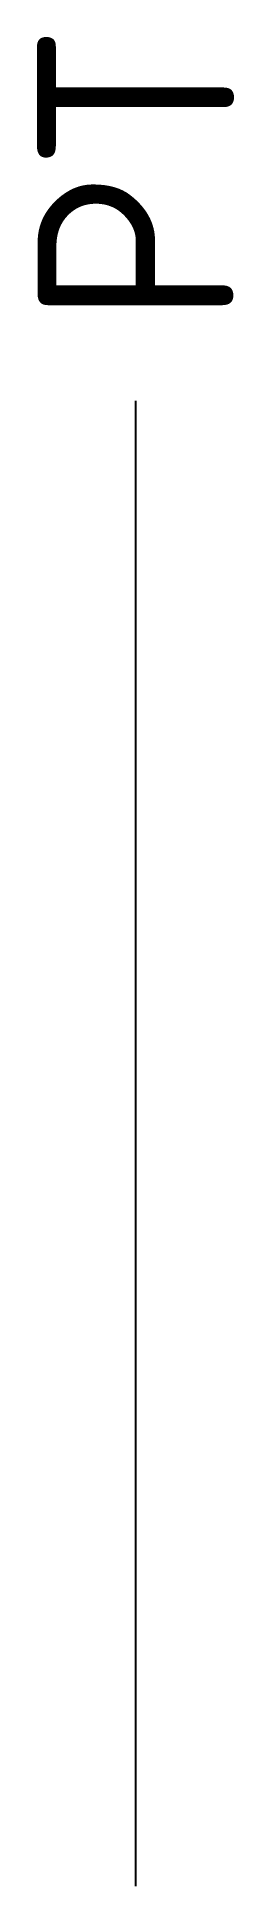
# Model space of a CAD drawing. Header units: metres. Extents: x -0.78 to -0.52, y -0.72 to 1.73.
import ezdxf
from ezdxf.enums import TextEntityAlignment as Align

# ---------------------------------------------------------------- set-up
doc = ezdxf.new("R2010")
doc.units = ezdxf.units.M
doc.styles.add('NLCS-ISO', font='NLCS-ISO.ttf')

msp = doc.modelspace()

# ---------------------------------------------------------------- linework, layer by layer
msp.add_line((-0.65, -0.7176), (-0.65, 1.2499))

# ---------------------------------------------------------------- texts
at = {"style": 'NLCS-ISO'}
msp.add_text('PT', height=0.26, rotation=90, dxfattribs=at).set_placement((-0.65, 1.3499), align=Align.MIDDLE_LEFT)

doc.saveas('drawing.dxf')
